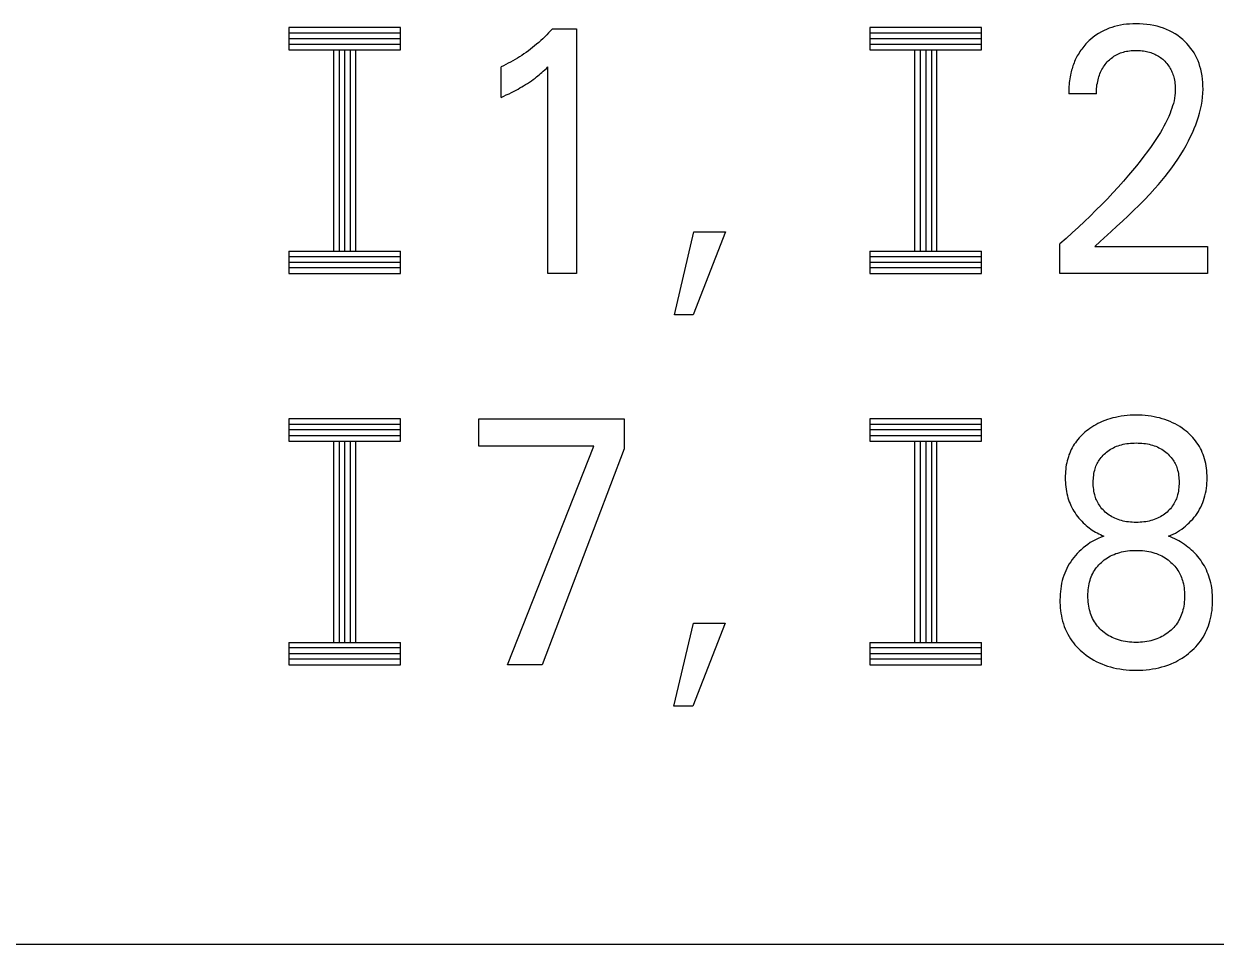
# Model space of a CAD drawing. Extents: x 0 to 420, y 0 to 297.
# Drawn here: x 161.19 to 171.86, y 225.97 to 234.2 of the extents above; entities that cross this region are included whole.
import ezdxf

# ---------------------------------------------------------------- set-up
doc = ezdxf.new("R2010")
doc.units = 0
doc.header["$LTSCALE"] = 23.1
doc.layers.add('10000_FRONT', color=7, linetype='CONTINUOUS')

msp = doc.modelspace()

# ---------------------------------------------------------------- linework, layer by layer
at = {"layer": '10000_FRONT', "color": 7, "linetype": 'CONTINUOUS'}
for p, q in [((163.56, 234.168), (163.56, 233.968)), ((164.56, 234.168), (163.56, 234.168)), ((164.56, 233.968), (164.56, 234.168)), ((168.76, 234.168), (168.76, 233.968)), ((169.76, 234.168), (168.76, 234.168)), ((169.76, 233.968), (169.76, 234.168)), ((170.926, 234.17), (170.902, 234.162)), ((170.95, 234.177), (170.926, 234.17)), ((170.975, 234.183), (170.95, 234.177)), ((171.002, 234.189), (170.975, 234.183)), ((171.029, 234.194), (171.002, 234.189)), ((171.057, 234.197), (171.029, 234.194)), ((171.084, 234.199), (171.057, 234.197)), ((171.112, 234.201), (171.084, 234.199)), ((171.14, 234.201), (171.112, 234.201)), ((171.172, 234.201), (171.14, 234.201)), ((171.205, 234.199), (171.172, 234.201)), ((171.237, 234.196), (171.205, 234.199)), ((171.269, 234.191), (171.237, 234.196)), ((171.301, 234.186), (171.269, 234.191)), ((171.33, 234.179), (171.301, 234.186)), ((171.358, 234.171), (171.33, 234.179)), ((171.386, 234.162), (171.358, 234.171)), ((164.56, 234.118), (163.56, 234.118)), ((164.56, 234.068), (163.56, 234.068)), ((165.833, 234.068), (165.815, 234.052)), ((165.851, 234.085), (165.833, 234.068)), ((165.868, 234.102), (165.851, 234.085)), ((165.885, 234.12), (165.868, 234.102)), ((165.902, 234.138), (165.885, 234.12)), ((165.919, 234.156), (165.902, 234.138)), ((165.919, 234.156), (166.136, 234.156)), ((166.136, 234.156), (166.136, 231.968)), ((169.76, 234.118), (168.76, 234.118)), ((169.76, 234.068), (168.76, 234.068)), ((170.734, 234.062), (170.723, 234.052)), ((170.757, 234.081), (170.734, 234.062)), ((170.781, 234.099), (170.757, 234.081)), ((170.806, 234.116), (170.781, 234.099)), ((170.832, 234.13), (170.806, 234.116)), ((170.855, 234.142), (170.832, 234.13)), ((170.878, 234.152), (170.855, 234.142)), ((170.902, 234.162), (170.878, 234.152)), ((171.414, 234.151), (171.386, 234.162)), ((171.441, 234.139), (171.414, 234.151)), ((171.466, 234.126), (171.441, 234.139)), ((171.49, 234.111), (171.466, 234.126)), ((171.514, 234.096), (171.49, 234.111)), ((171.537, 234.079), (171.514, 234.096)), ((171.559, 234.061), (171.537, 234.079)), ((171.578, 234.043), (171.559, 234.061)), ((163.56, 234.018), (164.56, 234.018)), ((163.56, 233.968), (164.56, 233.968)), ((163.96, 233.968), (163.96, 232.168)), ((164.01, 233.968), (164.01, 232.168)), ((164.06, 233.968), (164.06, 232.168)), ((164.11, 233.968), (164.11, 232.168)), ((164.16, 232.168), (164.16, 233.968)), ((165.704, 233.96), (165.685, 233.946)), ((165.723, 233.974), (165.704, 233.96)), ((165.742, 233.989), (165.723, 233.974)), ((165.76, 234.004), (165.742, 233.989)), ((165.778, 234.019), (165.76, 234.004)), ((165.797, 234.035), (165.778, 234.019)), ((165.815, 234.052), (165.797, 234.035)), ((168.76, 234.018), (169.76, 234.018)), ((168.76, 233.968), (169.76, 233.968)), ((169.16, 233.968), (169.16, 232.168)), ((169.21, 233.968), (169.21, 232.168)), ((169.26, 233.968), (169.26, 232.168)), ((169.31, 233.968), (169.31, 232.168)), ((169.36, 232.168), (169.36, 233.968)), ((170.638, 233.953), (170.631, 233.94)), ((170.647, 233.965), (170.638, 233.953)), ((170.655, 233.976), (170.647, 233.965)), ((170.664, 233.988), (170.655, 233.976)), ((170.673, 233.999), (170.664, 233.988)), ((170.682, 234.01), (170.673, 233.999)), ((170.692, 234.021), (170.682, 234.01)), ((170.702, 234.032), (170.692, 234.021)), ((170.712, 234.042), (170.702, 234.032)), ((170.723, 234.052), (170.712, 234.042)), ((171.015, 233.945), (171.028, 233.949)), ((171.028, 233.949), (171.041, 233.953)), ((171.041, 233.953), (171.055, 233.956)), ((171.055, 233.956), (171.069, 233.958)), ((171.069, 233.958), (171.083, 233.961)), ((171.083, 233.961), (171.097, 233.962)), ((171.097, 233.962), (171.111, 233.963)), ((171.111, 233.963), (171.125, 233.964)), ((171.125, 233.964), (171.14, 233.964)), ((171.14, 233.964), (171.154, 233.964)), ((171.154, 233.964), (171.167, 233.963)), ((171.167, 233.963), (171.181, 233.963)), ((171.181, 233.963), (171.195, 233.961)), ((171.195, 233.961), (171.209, 233.959)), ((171.209, 233.959), (171.223, 233.957)), ((171.223, 233.957), (171.236, 233.954)), ((171.236, 233.954), (171.248, 233.951)), ((171.248, 233.951), (171.261, 233.948)), ((171.597, 234.025), (171.578, 234.043)), ((171.614, 234.005), (171.597, 234.025)), ((171.63, 233.985), (171.614, 234.005)), ((171.646, 233.964), (171.63, 233.985)), ((171.66, 233.942), (171.646, 233.964)), ((165.524, 233.848), (165.503, 233.838)), ((165.545, 233.859), (165.524, 233.848)), ((165.565, 233.87), (165.545, 233.859)), ((165.586, 233.882), (165.565, 233.87)), ((165.606, 233.894), (165.586, 233.882)), ((165.626, 233.906), (165.606, 233.894)), ((165.646, 233.919), (165.626, 233.906)), ((165.665, 233.933), (165.646, 233.919)), ((165.685, 233.946), (165.665, 233.933)), ((170.587, 233.852), (170.582, 233.839)), ((170.592, 233.865), (170.587, 233.852)), ((170.597, 233.878), (170.592, 233.865)), ((170.603, 233.891), (170.597, 233.878)), ((170.609, 233.903), (170.603, 233.891)), ((170.616, 233.915), (170.609, 233.903)), ((170.623, 233.928), (170.616, 233.915)), ((170.631, 233.94), (170.623, 233.928)), ((170.866, 233.839), (170.875, 233.85)), ((170.875, 233.85), (170.884, 233.86)), ((170.884, 233.86), (170.893, 233.869)), ((170.893, 233.869), (170.903, 233.878)), ((170.903, 233.878), (170.913, 233.887)), ((170.913, 233.887), (170.923, 233.895)), ((170.923, 233.895), (170.933, 233.903)), ((170.933, 233.903), (170.944, 233.911)), ((170.944, 233.911), (170.956, 233.918)), ((170.956, 233.918), (170.967, 233.924)), ((170.967, 233.924), (170.979, 233.93)), ((170.979, 233.93), (170.991, 233.936)), ((170.991, 233.936), (171.003, 233.941)), ((171.003, 233.941), (171.015, 233.945)), ((171.261, 233.948), (171.273, 233.944)), ((171.273, 233.944), (171.285, 233.94)), ((171.285, 233.94), (171.296, 233.935)), ((171.296, 233.935), (171.308, 233.93)), ((171.308, 233.93), (171.319, 233.925)), ((171.319, 233.925), (171.33, 233.919)), ((171.33, 233.919), (171.341, 233.913)), ((171.341, 233.913), (171.351, 233.906)), ((171.351, 233.906), (171.361, 233.899)), ((171.361, 233.899), (171.371, 233.891)), ((171.371, 233.891), (171.38, 233.884)), ((171.38, 233.884), (171.389, 233.875)), ((171.389, 233.875), (171.399, 233.866)), ((171.399, 233.866), (171.408, 233.856)), ((171.408, 233.856), (171.417, 233.846)), ((171.417, 233.846), (171.425, 233.836)), ((171.673, 233.919), (171.66, 233.942)), ((171.685, 233.895), (171.673, 233.919)), ((171.696, 233.871), (171.685, 233.895)), ((171.705, 233.846), (171.696, 233.871)), ((171.713, 233.82), (171.705, 233.846)), ((165.482, 233.827), (165.46, 233.818)), ((165.46, 233.543), (165.46, 233.818)), ((165.503, 233.838), (165.482, 233.827)), ((165.788, 233.735), (165.8, 233.745)), ((165.8, 233.745), (165.813, 233.756)), ((165.813, 233.756), (165.825, 233.767)), ((165.825, 233.767), (165.838, 233.778)), ((165.838, 233.778), (165.852, 233.791)), ((165.852, 233.791), (165.866, 233.803)), ((165.866, 233.803), (165.879, 233.816)), ((165.879, 231.968), (165.879, 233.816)), ((170.555, 233.743), (170.551, 233.726)), ((170.558, 233.759), (170.555, 233.743)), ((170.561, 233.773), (170.558, 233.759)), ((170.565, 233.786), (170.561, 233.773)), ((170.569, 233.8), (170.565, 233.786)), ((170.573, 233.813), (170.569, 233.8)), ((170.577, 233.826), (170.573, 233.813)), ((170.582, 233.839), (170.577, 233.826)), ((170.809, 233.728), (170.813, 233.742)), ((170.813, 233.742), (170.818, 233.755)), ((170.818, 233.755), (170.824, 233.769)), ((170.824, 233.769), (170.83, 233.782)), ((170.83, 233.782), (170.836, 233.794)), ((170.836, 233.794), (170.843, 233.805)), ((170.843, 233.805), (170.851, 233.817)), ((170.851, 233.817), (170.858, 233.828)), ((170.858, 233.828), (170.866, 233.839)), ((171.425, 233.836), (171.433, 233.825)), ((171.433, 233.825), (171.44, 233.814)), ((171.44, 233.814), (171.447, 233.803)), ((171.447, 233.803), (171.452, 233.792)), ((171.452, 233.792), (171.458, 233.782)), ((171.458, 233.782), (171.462, 233.771)), ((171.462, 233.771), (171.467, 233.759)), ((171.467, 233.759), (171.471, 233.748)), ((171.471, 233.748), (171.475, 233.736)), ((171.475, 233.736), (171.478, 233.725)), ((171.72, 233.795), (171.713, 233.82)), ((171.727, 233.766), (171.72, 233.795)), ((171.732, 233.736), (171.727, 233.766)), ((171.736, 233.707), (171.732, 233.736)), ((165.629, 233.628), (165.646, 233.637)), ((165.646, 233.637), (165.662, 233.647)), ((165.662, 233.647), (165.679, 233.658)), ((165.679, 233.658), (165.696, 233.669)), ((165.696, 233.669), (165.714, 233.68)), ((165.714, 233.68), (165.731, 233.692)), ((165.731, 233.692), (165.747, 233.704)), ((165.747, 233.704), (165.764, 233.716)), ((165.764, 233.716), (165.776, 233.726)), ((165.776, 233.726), (165.788, 233.735)), ((170.541, 233.642), (170.54, 233.625)), ((170.542, 233.659), (170.541, 233.642)), ((170.544, 233.676), (170.542, 233.659)), ((170.546, 233.692), (170.544, 233.676)), ((170.549, 233.709), (170.546, 233.692)), ((170.551, 233.726), (170.549, 233.709)), ((170.789, 233.622), (170.79, 233.639)), ((170.79, 233.639), (170.792, 233.655)), ((170.792, 233.655), (170.795, 233.671)), ((170.795, 233.671), (170.798, 233.686)), ((170.798, 233.686), (170.801, 233.701)), ((170.801, 233.701), (170.805, 233.714)), ((170.805, 233.714), (170.809, 233.728)), ((171.478, 233.725), (171.481, 233.713)), ((171.481, 233.713), (171.484, 233.698)), ((171.484, 233.698), (171.487, 233.683)), ((171.487, 233.683), (171.489, 233.667)), ((171.489, 233.667), (171.491, 233.652)), ((171.491, 233.652), (171.492, 233.636)), ((171.492, 233.636), (171.492, 233.621)), ((171.739, 233.677), (171.736, 233.707)), ((171.74, 233.648), (171.739, 233.677)), ((171.741, 233.618), (171.74, 233.648)), ((165.46, 233.543), (165.484, 233.554)), ((165.484, 233.554), (165.507, 233.565)), ((165.507, 233.565), (165.531, 233.576)), ((165.531, 233.576), (165.554, 233.588)), ((165.554, 233.588), (165.578, 233.6)), ((165.578, 233.6), (165.595, 233.609)), ((165.595, 233.609), (165.612, 233.618)), ((165.612, 233.618), (165.629, 233.628)), ((170.54, 233.625), (170.539, 233.608)), ((170.539, 233.608), (170.539, 233.591)), ((170.539, 233.591), (170.539, 233.574)), ((170.787, 233.574), (170.539, 233.574)), ((170.787, 233.59), (170.788, 233.606)), ((170.787, 233.574), (170.787, 233.59)), ((170.788, 233.606), (170.789, 233.622)), ((171.485, 233.536), (171.481, 233.513)), ((171.489, 233.559), (171.485, 233.536)), ((171.491, 233.582), (171.489, 233.559)), ((171.492, 233.606), (171.491, 233.582)), ((171.492, 233.621), (171.492, 233.606)), ((171.732, 233.51), (171.736, 233.546)), ((171.736, 233.546), (171.739, 233.582)), ((171.739, 233.582), (171.741, 233.618)), ((171.454, 233.423), (171.446, 233.401)), ((171.462, 233.446), (171.454, 233.423)), ((171.469, 233.468), (171.462, 233.446)), ((171.476, 233.49), (171.469, 233.468)), ((171.481, 233.513), (171.476, 233.49)), ((171.709, 233.403), (171.718, 233.439)), ((171.718, 233.439), (171.726, 233.474)), ((171.726, 233.474), (171.732, 233.51)), ((171.406, 233.314), (171.391, 233.285)), ((171.42, 233.343), (171.406, 233.314)), ((171.434, 233.372), (171.42, 233.343)), ((171.446, 233.401), (171.434, 233.372)), ((171.676, 233.299), (171.688, 233.333)), ((171.688, 233.333), (171.699, 233.368)), ((171.699, 233.368), (171.709, 233.403)), ((171.342, 233.203), (171.325, 233.176)), ((171.359, 233.23), (171.342, 233.203)), ((171.375, 233.257), (171.359, 233.23)), ((171.391, 233.285), (171.375, 233.257)), ((171.633, 233.198), (171.648, 233.231)), ((171.648, 233.231), (171.662, 233.265)), ((171.662, 233.265), (171.676, 233.299)), ((171.276, 233.104), (171.244, 233.06)), ((171.307, 233.149), (171.276, 233.104)), ((171.325, 233.176), (171.307, 233.149)), ((171.566, 233.072), (171.59, 233.113)), ((171.59, 233.113), (171.612, 233.155)), ((171.612, 233.155), (171.633, 233.198)), ((171.211, 233.017), (171.178, 232.974)), ((171.244, 233.06), (171.211, 233.017)), ((171.489, 232.952), (171.516, 232.991)), ((171.516, 232.991), (171.541, 233.031)), ((171.541, 233.031), (171.566, 233.072)), ((171.11, 232.889), (171.075, 232.848)), ((171.144, 232.931), (171.11, 232.889)), ((171.178, 232.974), (171.144, 232.931)), ((171.433, 232.875), (171.461, 232.913)), ((171.461, 232.913), (171.489, 232.952)), ((171.028, 232.794), (170.981, 232.741)), ((171.075, 232.848), (171.028, 232.794)), ((171.342, 232.764), (171.373, 232.8)), ((171.373, 232.8), (171.403, 232.837)), ((171.403, 232.837), (171.433, 232.875)), ((170.933, 232.689), (170.885, 232.637)), ((170.981, 232.741), (170.933, 232.689)), ((171.217, 232.628), (171.264, 232.678)), ((171.264, 232.678), (171.31, 232.728)), ((171.31, 232.728), (171.342, 232.764)), ((170.834, 232.585), (170.783, 232.533)), ((170.885, 232.637), (170.834, 232.585)), ((171.119, 232.531), (171.168, 232.579)), ((171.168, 232.579), (171.217, 232.628)), ((170.732, 232.482), (170.68, 232.432)), ((170.783, 232.533), (170.732, 232.482)), ((171.02, 232.437), (171.07, 232.484)), ((171.07, 232.484), (171.119, 232.531)), ((170.626, 232.381), (170.571, 232.331)), ((170.68, 232.432), (170.626, 232.381)), ((170.92, 232.345), (170.97, 232.391)), ((170.97, 232.391), (171.02, 232.437)), ((167.011, 231.597), (167.186, 232.34)), ((167.468, 232.34), (167.179, 231.597)), ((167.186, 232.34), (167.468, 232.34)), ((170.516, 232.281), (170.46, 232.232)), ((170.571, 232.331), (170.516, 232.281)), ((170.772, 232.209), (170.821, 232.254)), ((170.821, 232.254), (170.92, 232.345)), ((163.56, 232.168), (163.56, 231.968)), ((163.56, 232.168), (164.56, 232.168)), ((164.56, 231.968), (164.56, 232.168)), ((168.76, 232.168), (168.76, 231.968)), ((168.76, 232.168), (169.76, 232.168)), ((169.76, 231.968), (169.76, 232.168)), ((170.46, 231.968), (170.46, 232.232)), ((170.772, 232.209), (171.78, 232.209)), ((171.78, 232.209), (171.78, 231.968)), ((164.56, 232.118), (163.56, 232.118)), ((163.56, 232.068), (164.56, 232.068)), ((169.76, 232.118), (168.76, 232.118)), ((168.76, 232.068), (169.76, 232.068)), ((164.56, 232.018), (163.56, 232.018)), ((163.56, 231.968), (164.56, 231.968)), ((166.136, 231.968), (165.879, 231.968)), ((169.76, 232.018), (168.76, 232.018)), ((168.76, 231.968), (169.76, 231.968)), ((171.78, 231.968), (170.46, 231.968)), ((167.179, 231.597), (167.011, 231.597)), ((163.56, 230.668), (163.56, 230.468)), ((164.56, 230.668), (163.56, 230.668)), ((164.56, 230.468), (164.56, 230.668)), ((165.26, 230.422), (165.26, 230.668)), ((165.26, 230.668), (166.561, 230.668)), ((166.561, 230.668), (166.561, 230.399)), ((168.76, 230.668), (168.76, 230.468)), ((169.76, 230.668), (168.76, 230.668)), ((169.76, 230.468), (169.76, 230.668)), ((170.838, 230.643), (170.819, 230.634)), ((170.861, 230.652), (170.838, 230.643)), ((170.885, 230.661), (170.861, 230.652)), ((170.908, 230.669), (170.885, 230.661)), ((170.933, 230.676), (170.908, 230.669)), ((170.957, 230.681), (170.933, 230.676)), ((170.981, 230.687), (170.957, 230.681)), ((171.008, 230.691), (170.981, 230.687)), ((171.035, 230.695), (171.008, 230.691)), ((171.062, 230.698), (171.035, 230.695)), ((171.088, 230.7), (171.062, 230.698)), ((171.115, 230.701), (171.088, 230.7)), ((171.142, 230.701), (171.115, 230.701)), ((171.169, 230.701), (171.142, 230.701)), ((171.196, 230.7), (171.169, 230.701)), ((171.223, 230.698), (171.196, 230.7)), ((171.25, 230.695), (171.223, 230.698)), ((171.277, 230.691), (171.25, 230.695)), ((171.304, 230.687), (171.277, 230.691)), ((171.328, 230.681), (171.304, 230.687)), ((171.352, 230.676), (171.328, 230.681)), ((171.376, 230.669), (171.352, 230.676)), ((171.4, 230.661), (171.376, 230.669)), ((171.424, 230.652), (171.4, 230.661)), ((171.447, 230.643), (171.424, 230.652)), ((171.469, 230.633), (171.447, 230.643)), ((164.56, 230.618), (163.56, 230.618)), ((164.56, 230.568), (163.56, 230.568)), ((169.76, 230.618), (168.76, 230.618)), ((169.76, 230.568), (168.76, 230.568)), ((170.671, 230.536), (170.657, 230.523)), ((170.684, 230.548), (170.671, 230.536)), ((170.698, 230.559), (170.684, 230.548)), ((170.712, 230.57), (170.698, 230.559)), ((170.729, 230.582), (170.712, 230.57)), ((170.747, 230.594), (170.729, 230.582)), ((170.764, 230.605), (170.747, 230.594)), ((170.782, 230.615), (170.764, 230.605)), ((170.8, 230.625), (170.782, 230.615)), ((170.819, 230.634), (170.8, 230.625)), ((171.491, 230.622), (171.469, 230.633)), ((171.512, 230.61), (171.491, 230.622)), ((171.533, 230.598), (171.512, 230.61)), ((171.553, 230.584), (171.533, 230.598)), ((171.572, 230.57), (171.553, 230.584)), ((171.589, 230.558), (171.572, 230.57)), ((171.604, 230.545), (171.589, 230.558)), ((171.619, 230.531), (171.604, 230.545)), ((163.56, 230.518), (164.56, 230.518)), ((163.56, 230.468), (164.56, 230.468)), ((163.96, 230.468), (163.96, 228.668)), ((164.01, 230.468), (164.01, 228.668)), ((164.06, 230.468), (164.06, 228.668)), ((164.11, 230.468), (164.11, 228.668)), ((164.16, 228.668), (164.16, 230.468)), ((168.76, 230.518), (169.76, 230.518)), ((168.76, 230.468), (169.76, 230.468)), ((169.16, 230.468), (169.16, 228.668)), ((169.21, 230.468), (169.21, 228.668)), ((169.26, 230.468), (169.26, 228.668)), ((169.31, 230.468), (169.31, 228.668)), ((169.36, 228.668), (169.36, 230.468)), ((170.589, 230.44), (170.579, 230.425)), ((170.599, 230.454), (170.589, 230.44)), ((170.609, 230.469), (170.599, 230.454)), ((170.621, 230.483), (170.609, 230.469)), ((170.632, 230.497), (170.621, 230.483)), ((170.645, 230.51), (170.632, 230.497)), ((170.657, 230.523), (170.645, 230.51)), ((170.982, 230.427), (170.996, 230.432)), ((170.996, 230.432), (171.011, 230.436)), ((171.011, 230.436), (171.026, 230.44)), ((171.026, 230.44), (171.041, 230.443)), ((171.041, 230.443), (171.058, 230.446)), ((171.058, 230.446), (171.075, 230.448)), ((171.075, 230.448), (171.092, 230.45)), ((171.092, 230.45), (171.109, 230.451)), ((171.109, 230.451), (171.125, 230.451)), ((171.125, 230.451), (171.142, 230.452)), ((171.142, 230.452), (171.159, 230.451)), ((171.159, 230.451), (171.176, 230.451)), ((171.176, 230.451), (171.193, 230.45)), ((171.193, 230.45), (171.21, 230.448)), ((171.21, 230.448), (171.227, 230.446)), ((171.227, 230.446), (171.244, 230.443)), ((171.244, 230.443), (171.259, 230.44)), ((171.259, 230.44), (171.274, 230.436)), ((171.274, 230.436), (171.288, 230.432)), ((171.288, 230.432), (171.303, 230.427)), ((171.634, 230.517), (171.619, 230.531)), ((171.648, 230.502), (171.634, 230.517)), ((171.661, 230.487), (171.648, 230.502)), ((171.674, 230.471), (171.661, 230.487)), ((171.686, 230.454), (171.674, 230.471)), ((171.697, 230.438), (171.686, 230.454)), ((171.708, 230.421), (171.697, 230.438)), ((166.291, 230.422), (165.26, 230.422)), ((165.519, 228.468), (166.291, 230.422)), ((166.561, 230.399), (165.827, 228.468)), ((170.536, 230.328), (170.53, 230.311)), ((170.541, 230.345), (170.536, 230.328)), ((170.548, 230.361), (170.541, 230.345)), ((170.555, 230.378), (170.548, 230.361)), ((170.562, 230.394), (170.555, 230.378)), ((170.571, 230.409), (170.562, 230.394)), ((170.579, 230.425), (170.571, 230.409)), ((170.828, 230.322), (170.837, 230.332)), ((170.837, 230.332), (170.847, 230.342)), ((170.847, 230.342), (170.857, 230.352)), ((170.857, 230.352), (170.867, 230.362)), ((170.867, 230.362), (170.878, 230.371)), ((170.878, 230.371), (170.89, 230.379)), ((170.89, 230.379), (170.902, 230.388)), ((170.902, 230.388), (170.914, 230.396)), ((170.914, 230.396), (170.927, 230.403)), ((170.927, 230.403), (170.94, 230.409)), ((170.94, 230.409), (170.953, 230.416)), ((170.953, 230.416), (170.967, 230.422)), ((170.967, 230.422), (170.982, 230.427)), ((171.303, 230.427), (171.318, 230.422)), ((171.318, 230.422), (171.332, 230.416)), ((171.332, 230.416), (171.345, 230.409)), ((171.345, 230.409), (171.358, 230.403)), ((171.358, 230.403), (171.371, 230.396)), ((171.371, 230.396), (171.383, 230.388)), ((171.383, 230.388), (171.395, 230.379)), ((171.395, 230.379), (171.407, 230.371)), ((171.407, 230.371), (171.409, 230.369)), ((171.409, 230.369), (171.419, 230.36)), ((171.419, 230.36), (171.43, 230.351)), ((171.43, 230.351), (171.439, 230.341)), ((171.439, 230.341), (171.448, 230.331)), ((171.448, 230.331), (171.457, 230.321)), ((171.717, 230.403), (171.708, 230.421)), ((171.726, 230.386), (171.717, 230.403)), ((171.734, 230.367), (171.726, 230.386)), ((171.742, 230.349), (171.734, 230.367)), ((171.749, 230.33), (171.742, 230.349)), ((171.755, 230.311), (171.749, 230.33)), ((170.512, 230.217), (170.51, 230.198)), ((170.514, 230.236), (170.512, 230.217)), ((170.517, 230.255), (170.514, 230.236)), ((170.521, 230.274), (170.517, 230.255)), ((170.525, 230.292), (170.521, 230.274)), ((170.53, 230.311), (170.525, 230.292)), ((170.772, 230.208), (170.775, 230.22)), ((170.775, 230.22), (170.779, 230.232)), ((170.779, 230.232), (170.783, 230.244)), ((170.783, 230.244), (170.788, 230.255)), ((170.788, 230.255), (170.793, 230.267)), ((170.793, 230.267), (170.799, 230.278)), ((170.799, 230.278), (170.805, 230.288)), ((170.805, 230.288), (170.812, 230.299)), ((170.812, 230.299), (170.82, 230.31)), ((170.82, 230.31), (170.828, 230.322)), ((171.457, 230.321), (171.466, 230.31)), ((171.466, 230.31), (171.473, 230.299)), ((171.473, 230.299), (171.48, 230.288)), ((171.48, 230.288), (171.486, 230.278)), ((171.486, 230.278), (171.492, 230.267)), ((171.492, 230.267), (171.497, 230.255)), ((171.497, 230.255), (171.502, 230.244)), ((171.502, 230.244), (171.506, 230.232)), ((171.506, 230.232), (171.51, 230.22)), ((171.51, 230.22), (171.513, 230.208)), ((171.76, 230.29), (171.755, 230.311)), ((171.765, 230.269), (171.76, 230.29)), ((171.769, 230.248), (171.765, 230.269)), ((171.772, 230.226), (171.769, 230.248)), ((171.774, 230.205), (171.772, 230.226)), ((170.509, 230.178), (170.508, 230.159)), ((170.508, 230.159), (170.508, 230.14)), ((170.508, 230.14), (170.508, 230.12)), ((170.508, 230.12), (170.509, 230.099)), ((170.51, 230.198), (170.509, 230.178)), ((170.759, 230.115), (170.76, 230.131)), ((170.759, 230.099), (170.759, 230.115)), ((170.76, 230.131), (170.761, 230.147)), ((170.761, 230.147), (170.763, 230.162)), ((170.763, 230.162), (170.765, 230.178)), ((170.765, 230.178), (170.768, 230.193)), ((170.768, 230.193), (170.772, 230.208)), ((171.513, 230.208), (171.517, 230.193)), ((171.517, 230.193), (171.52, 230.178)), ((171.52, 230.178), (171.522, 230.162)), ((171.522, 230.162), (171.524, 230.147)), ((171.524, 230.147), (171.525, 230.131)), ((171.525, 230.131), (171.526, 230.115)), ((171.526, 230.115), (171.526, 230.099)), ((171.776, 230.183), (171.774, 230.205)), ((171.777, 230.162), (171.776, 230.183)), ((171.776, 230.093), (171.777, 230.117)), ((171.777, 230.14), (171.777, 230.162)), ((171.777, 230.117), (171.777, 230.14)), ((170.509, 230.099), (170.51, 230.079)), ((170.51, 230.079), (170.512, 230.059)), ((170.512, 230.059), (170.515, 230.039)), ((170.515, 230.039), (170.518, 230.019)), ((170.518, 230.019), (170.522, 230)), ((170.759, 230.083), (170.759, 230.099)), ((170.759, 230.068), (170.759, 230.083)), ((170.761, 230.052), (170.759, 230.068)), ((170.763, 230.036), (170.761, 230.052)), ((170.765, 230.02), (170.763, 230.036)), ((170.768, 230.005), (170.765, 230.02)), ((170.772, 229.989), (170.768, 230.005)), ((171.517, 230.005), (171.513, 229.989)), ((171.52, 230.02), (171.517, 230.005)), ((171.522, 230.036), (171.52, 230.02)), ((171.524, 230.052), (171.522, 230.036)), ((171.525, 230.068), (171.524, 230.052)), ((171.526, 230.083), (171.525, 230.068)), ((171.526, 230.099), (171.526, 230.083)), ((171.763, 230.002), (171.768, 230.024)), ((171.768, 230.024), (171.771, 230.047)), ((171.771, 230.047), (171.774, 230.07)), ((171.774, 230.07), (171.776, 230.093)), ((170.522, 230), (170.527, 229.98)), ((170.527, 229.98), (170.532, 229.962)), ((170.532, 229.962), (170.538, 229.944)), ((170.538, 229.944), (170.544, 229.926)), ((170.544, 229.926), (170.551, 229.909)), ((170.551, 229.909), (170.559, 229.892)), ((170.775, 229.977), (170.772, 229.989)), ((170.779, 229.965), (170.775, 229.977)), ((170.783, 229.953), (170.779, 229.965)), ((170.788, 229.942), (170.783, 229.953)), ((170.793, 229.93), (170.788, 229.942)), ((170.798, 229.919), (170.793, 229.93)), ((170.805, 229.908), (170.798, 229.919)), ((170.811, 229.898), (170.805, 229.908)), ((170.819, 229.886), (170.811, 229.898)), ((171.474, 229.898), (171.466, 229.886)), ((171.48, 229.908), (171.474, 229.898)), ((171.486, 229.919), (171.48, 229.908)), ((171.492, 229.93), (171.486, 229.919)), ((171.497, 229.942), (171.492, 229.93)), ((171.502, 229.953), (171.497, 229.942)), ((171.506, 229.965), (171.502, 229.953)), ((171.51, 229.977), (171.506, 229.965)), ((171.513, 229.989), (171.51, 229.977)), ((171.72, 229.878), (171.729, 229.898)), ((171.729, 229.898), (171.738, 229.918)), ((171.738, 229.918), (171.745, 229.938)), ((171.745, 229.938), (171.752, 229.959)), ((171.752, 229.959), (171.758, 229.979)), ((171.758, 229.979), (171.763, 230.002)), ((170.559, 229.892), (170.567, 229.875)), ((170.567, 229.875), (170.576, 229.858)), ((170.576, 229.858), (170.585, 229.842)), ((170.585, 229.842), (170.596, 229.826)), ((170.596, 229.826), (170.606, 229.81)), ((170.606, 229.81), (170.618, 229.795)), ((170.618, 229.795), (170.63, 229.78)), ((170.827, 229.875), (170.819, 229.886)), ((170.836, 229.864), (170.827, 229.875)), ((170.846, 229.854), (170.836, 229.864)), ((170.856, 229.844), (170.846, 229.854)), ((170.866, 229.834), (170.856, 229.844)), ((170.877, 229.825), (170.866, 229.834)), ((170.888, 229.816), (170.877, 229.825)), ((170.9, 229.807), (170.888, 229.816)), ((170.913, 229.799), (170.9, 229.807)), ((170.926, 229.792), (170.913, 229.799)), ((170.939, 229.785), (170.926, 229.792)), ((171.359, 229.792), (171.346, 229.785)), ((171.372, 229.799), (171.359, 229.792)), ((171.385, 229.807), (171.372, 229.799)), ((171.397, 229.816), (171.385, 229.807)), ((171.408, 229.825), (171.397, 229.816)), ((171.419, 229.834), (171.408, 229.825)), ((171.429, 229.844), (171.419, 229.834)), ((171.439, 229.854), (171.429, 229.844)), ((171.449, 229.864), (171.439, 229.854)), ((171.458, 229.875), (171.449, 229.864)), ((171.466, 229.886), (171.458, 229.875)), ((171.662, 229.787), (171.675, 229.804)), ((171.675, 229.804), (171.688, 229.822)), ((171.688, 229.822), (171.7, 229.84)), ((171.7, 229.84), (171.71, 229.859)), ((171.71, 229.859), (171.72, 229.878)), ((170.63, 229.78), (170.642, 229.766)), ((170.642, 229.766), (170.655, 229.752)), ((170.655, 229.752), (170.669, 229.738)), ((170.669, 229.738), (170.683, 229.725)), ((170.683, 229.725), (170.695, 229.714)), ((170.695, 229.714), (170.709, 229.703)), ((170.709, 229.703), (170.722, 229.692)), ((170.722, 229.692), (170.736, 229.682)), ((170.736, 229.682), (170.75, 229.673)), ((170.952, 229.778), (170.939, 229.785)), ((170.966, 229.772), (170.952, 229.778)), ((170.981, 229.766), (170.966, 229.772)), ((170.995, 229.762), (170.981, 229.766)), ((171.01, 229.757), (170.995, 229.762)), ((171.025, 229.753), (171.01, 229.757)), ((171.041, 229.75), (171.025, 229.753)), ((171.057, 229.747), (171.041, 229.75)), ((171.074, 229.745), (171.057, 229.747)), ((171.091, 229.743), (171.074, 229.745)), ((171.108, 229.742), (171.091, 229.743)), ((171.125, 229.741), (171.108, 229.742)), ((171.142, 229.741), (171.125, 229.741)), ((171.16, 229.741), (171.142, 229.741)), ((171.177, 229.742), (171.16, 229.741)), ((171.194, 229.743), (171.177, 229.742)), ((171.211, 229.745), (171.194, 229.743)), ((171.228, 229.747), (171.211, 229.745)), ((171.244, 229.75), (171.228, 229.747)), ((171.26, 229.753), (171.244, 229.75)), ((171.275, 229.757), (171.26, 229.753)), ((171.289, 229.762), (171.275, 229.757)), ((171.304, 229.766), (171.289, 229.762)), ((171.319, 229.772), (171.304, 229.766)), ((171.333, 229.778), (171.319, 229.772)), ((171.346, 229.785), (171.333, 229.778)), ((171.55, 229.681), (171.568, 229.695)), ((171.568, 229.695), (171.585, 229.709)), ((171.585, 229.709), (171.602, 229.724)), ((171.602, 229.724), (171.618, 229.738)), ((171.618, 229.738), (171.633, 229.754)), ((171.633, 229.754), (171.648, 229.77)), ((171.648, 229.77), (171.662, 229.787)), ((170.75, 229.673), (170.764, 229.664)), ((170.778, 229.586), (170.755, 229.573)), ((170.764, 229.664), (170.778, 229.655)), ((170.778, 229.655), (170.793, 229.647)), ((170.803, 229.598), (170.778, 229.586)), ((170.793, 229.647), (170.808, 229.639)), ((170.828, 229.609), (170.803, 229.598)), ((170.808, 229.639), (170.823, 229.632)), ((170.823, 229.632), (170.838, 229.625)), ((170.854, 229.619), (170.828, 229.609)), ((170.838, 229.625), (170.854, 229.619)), ((171.431, 229.618), (171.452, 229.626)), ((171.45, 229.611), (171.431, 229.618)), ((171.469, 229.603), (171.45, 229.611)), ((171.452, 229.626), (171.473, 229.636)), ((171.487, 229.595), (171.469, 229.603)), ((171.473, 229.636), (171.493, 229.646)), ((171.505, 229.586), (171.487, 229.595)), ((171.493, 229.646), (171.512, 229.657)), ((171.523, 229.576), (171.505, 229.586)), ((171.512, 229.657), (171.531, 229.669)), ((171.54, 229.566), (171.523, 229.576)), ((171.531, 229.669), (171.55, 229.681)), ((170.632, 229.48), (170.615, 229.463)), ((170.649, 229.496), (170.632, 229.48)), ((170.668, 229.513), (170.649, 229.496)), ((170.689, 229.53), (170.668, 229.513)), ((170.71, 229.545), (170.689, 229.53)), ((170.732, 229.56), (170.71, 229.545)), ((170.755, 229.573), (170.732, 229.56)), ((170.978, 229.467), (170.995, 229.472)), ((170.995, 229.472), (171.011, 229.477)), ((171.011, 229.477), (171.028, 229.481)), ((171.028, 229.481), (171.047, 229.484)), ((171.047, 229.484), (171.066, 229.487)), ((171.066, 229.487), (171.085, 229.489)), ((171.085, 229.489), (171.104, 229.49)), ((171.104, 229.49), (171.123, 229.491)), ((171.123, 229.491), (171.142, 229.491)), ((171.142, 229.491), (171.162, 229.491)), ((171.162, 229.491), (171.181, 229.49)), ((171.181, 229.49), (171.2, 229.489)), ((171.2, 229.489), (171.219, 229.487)), ((171.219, 229.487), (171.238, 229.484)), ((171.238, 229.484), (171.257, 229.481)), ((171.257, 229.481), (171.274, 229.477)), ((171.274, 229.477), (171.291, 229.472)), ((171.291, 229.472), (171.308, 229.467)), ((171.557, 229.556), (171.54, 229.566)), ((171.574, 229.545), (171.557, 229.556)), ((171.59, 229.533), (171.574, 229.545)), ((171.606, 229.521), (171.59, 229.533)), ((171.622, 229.508), (171.606, 229.521)), ((171.638, 229.494), (171.622, 229.508)), ((171.653, 229.48), (171.638, 229.494)), ((171.667, 229.466), (171.653, 229.48)), ((170.544, 229.37), (170.532, 229.35)), ((170.557, 229.39), (170.544, 229.37)), ((170.57, 229.409), (170.557, 229.39)), ((170.584, 229.428), (170.57, 229.409)), ((170.599, 229.446), (170.584, 229.428)), ((170.615, 229.463), (170.599, 229.446)), ((170.799, 229.35), (170.809, 229.362)), ((170.809, 229.362), (170.82, 229.373)), ((170.82, 229.373), (170.832, 229.384)), ((170.832, 229.384), (170.844, 229.395)), ((170.844, 229.395), (170.857, 229.405)), ((170.857, 229.405), (170.871, 229.415)), ((170.871, 229.415), (170.885, 229.424)), ((170.885, 229.424), (170.899, 229.433)), ((170.899, 229.433), (170.914, 229.441)), ((170.914, 229.441), (170.929, 229.448)), ((170.929, 229.448), (170.945, 229.455)), ((170.945, 229.455), (170.961, 229.462)), ((170.961, 229.462), (170.978, 229.467)), ((171.308, 229.467), (171.325, 229.462)), ((171.325, 229.462), (171.341, 229.455)), ((171.341, 229.455), (171.357, 229.448)), ((171.357, 229.448), (171.372, 229.441)), ((171.372, 229.441), (171.387, 229.433)), ((171.387, 229.433), (171.401, 229.424)), ((171.401, 229.424), (171.415, 229.415)), ((171.415, 229.415), (171.429, 229.405)), ((171.429, 229.405), (171.442, 229.395)), ((171.442, 229.395), (171.454, 229.384)), ((171.454, 229.384), (171.466, 229.373)), ((171.466, 229.373), (171.477, 229.362)), ((171.477, 229.362), (171.488, 229.35)), ((171.681, 229.451), (171.667, 229.466)), ((171.694, 229.436), (171.681, 229.451)), ((171.707, 229.42), (171.694, 229.436)), ((171.72, 229.403), (171.707, 229.42)), ((171.731, 229.387), (171.72, 229.403)), ((171.742, 229.369), (171.731, 229.387)), ((171.753, 229.352), (171.742, 229.369)), ((170.495, 229.265), (170.487, 229.243)), ((170.503, 229.287), (170.495, 229.265)), ((170.512, 229.308), (170.503, 229.287)), ((170.522, 229.329), (170.512, 229.308)), ((170.532, 229.35), (170.522, 229.329)), ((170.741, 229.254), (170.747, 229.269)), ((170.747, 229.269), (170.754, 229.284)), ((170.754, 229.284), (170.762, 229.298)), ((170.762, 229.298), (170.77, 229.312)), ((170.77, 229.312), (170.779, 229.325)), ((170.779, 229.325), (170.789, 229.338)), ((170.789, 229.338), (170.799, 229.35)), ((171.488, 229.35), (171.498, 229.338)), ((171.498, 229.338), (171.507, 229.325)), ((171.507, 229.325), (171.516, 229.312)), ((171.516, 229.312), (171.523, 229.3)), ((171.523, 229.3), (171.53, 229.288)), ((171.53, 229.288), (171.537, 229.275)), ((171.537, 229.275), (171.542, 229.262)), ((171.542, 229.262), (171.548, 229.249)), ((171.762, 229.334), (171.753, 229.352)), ((171.771, 229.316), (171.762, 229.334)), ((171.779, 229.297), (171.771, 229.316)), ((171.787, 229.278), (171.779, 229.297)), ((171.794, 229.259), (171.787, 229.278)), ((171.8, 229.24), (171.794, 229.259)), ((170.471, 229.172), (170.467, 229.148)), ((170.475, 229.197), (170.471, 229.172)), ((170.481, 229.221), (170.475, 229.197)), ((170.487, 229.243), (170.481, 229.221)), ((170.714, 229.138), (170.716, 229.156)), ((170.716, 229.156), (170.718, 229.173)), ((170.718, 229.173), (170.722, 229.191)), ((170.722, 229.191), (170.726, 229.208)), ((170.726, 229.208), (170.73, 229.224)), ((170.73, 229.224), (170.735, 229.239)), ((170.735, 229.239), (170.741, 229.254)), ((171.548, 229.249), (171.552, 229.236)), ((171.552, 229.236), (171.557, 229.222)), ((171.557, 229.222), (171.56, 229.209)), ((171.56, 229.209), (171.565, 229.191)), ((171.565, 229.191), (171.568, 229.174)), ((171.568, 229.174), (171.571, 229.156)), ((171.571, 229.156), (171.573, 229.138)), ((171.805, 229.221), (171.8, 229.24)), ((171.81, 229.2), (171.805, 229.221)), ((171.815, 229.178), (171.81, 229.2)), ((171.818, 229.157), (171.815, 229.178)), ((171.821, 229.135), (171.818, 229.157)), ((170.461, 229.073), (170.46, 229.048)), ((170.46, 229.048), (170.46, 229.024)), ((170.462, 229.098), (170.461, 229.073)), ((170.464, 229.123), (170.462, 229.098)), ((170.467, 229.148), (170.464, 229.123)), ((170.711, 229.102), (170.712, 229.12)), ((170.711, 229.084), (170.711, 229.102)), ((170.711, 229.066), (170.711, 229.084)), ((170.712, 229.048), (170.711, 229.066)), ((170.712, 229.12), (170.714, 229.138)), ((170.713, 229.03), (170.712, 229.048)), ((171.573, 229.138), (171.574, 229.12)), ((171.574, 229.048), (171.573, 229.03)), ((171.574, 229.12), (171.575, 229.102)), ((171.575, 229.066), (171.574, 229.048)), ((171.575, 229.102), (171.575, 229.084)), ((171.575, 229.084), (171.575, 229.066)), ((171.823, 229.114), (171.821, 229.135)), ((171.825, 229.092), (171.823, 229.114)), ((171.826, 229.07), (171.825, 229.092)), ((171.826, 229.048), (171.826, 229.07)), ((171.826, 229.024), (171.826, 229.048)), ((170.46, 229.024), (170.461, 229)), ((170.461, 229), (170.463, 228.977)), ((170.463, 228.977), (170.466, 228.953)), ((170.466, 228.953), (170.469, 228.929)), ((170.715, 229.011), (170.713, 229.03)), ((170.718, 228.993), (170.715, 229.011)), ((170.721, 228.975), (170.718, 228.993)), ((170.726, 228.958), (170.721, 228.975)), ((170.73, 228.942), (170.726, 228.958)), ((170.735, 228.926), (170.73, 228.942)), ((171.556, 228.942), (171.551, 228.926)), ((171.561, 228.958), (171.556, 228.942)), ((171.565, 228.975), (171.561, 228.958)), ((171.568, 228.993), (171.565, 228.975)), ((171.571, 229.011), (171.568, 228.993)), ((171.573, 229.03), (171.571, 229.011)), ((171.817, 228.928), (171.821, 228.952)), ((171.821, 228.952), (171.823, 228.976)), ((171.823, 228.976), (171.825, 229)), ((171.825, 229), (171.826, 229.024)), ((167.007, 228.097), (167.182, 228.84)), ((167.464, 228.84), (167.175, 228.097)), ((167.182, 228.84), (167.464, 228.84)), ((170.469, 228.929), (170.473, 228.905)), ((170.473, 228.905), (170.478, 228.882)), ((170.478, 228.882), (170.484, 228.859)), ((170.484, 228.859), (170.491, 228.835)), ((170.491, 228.835), (170.499, 228.811)), ((170.74, 228.911), (170.735, 228.926)), ((170.746, 228.896), (170.74, 228.911)), ((170.753, 228.881), (170.746, 228.896)), ((170.761, 228.866), (170.753, 228.881)), ((170.769, 228.852), (170.761, 228.866)), ((170.778, 228.839), (170.769, 228.852)), ((170.787, 228.826), (170.778, 228.839)), ((171.508, 228.839), (171.499, 228.826)), ((171.517, 228.852), (171.508, 228.839)), ((171.525, 228.866), (171.517, 228.852)), ((171.533, 228.881), (171.525, 228.866)), ((171.539, 228.896), (171.533, 228.881)), ((171.546, 228.911), (171.539, 228.896)), ((171.551, 228.926), (171.546, 228.911)), ((171.789, 228.816), (171.796, 228.837)), ((171.796, 228.837), (171.802, 228.858)), ((171.802, 228.858), (171.808, 228.881)), ((171.808, 228.881), (171.813, 228.905)), ((171.813, 228.905), (171.817, 228.928)), ((170.499, 228.811), (170.508, 228.788)), ((170.508, 228.788), (170.519, 228.765)), ((170.519, 228.765), (170.53, 228.742)), ((170.53, 228.742), (170.542, 228.72)), ((170.797, 228.813), (170.787, 228.826)), ((170.807, 228.801), (170.797, 228.813)), ((170.818, 228.79), (170.807, 228.801)), ((170.829, 228.778), (170.818, 228.79)), ((170.841, 228.768), (170.829, 228.778)), ((170.844, 228.765), (170.841, 228.768)), ((170.857, 228.755), (170.844, 228.765)), ((170.87, 228.745), (170.857, 228.755)), ((170.884, 228.736), (170.87, 228.745)), ((170.898, 228.728), (170.884, 228.736)), ((170.912, 228.72), (170.898, 228.728)), ((171.388, 228.728), (171.373, 228.72)), ((171.403, 228.737), (171.388, 228.728)), ((171.417, 228.747), (171.403, 228.737)), ((171.43, 228.757), (171.417, 228.747)), ((171.444, 228.768), (171.43, 228.757)), ((171.456, 228.778), (171.444, 228.768)), ((171.467, 228.79), (171.456, 228.778)), ((171.478, 228.801), (171.467, 228.79)), ((171.489, 228.813), (171.478, 228.801)), ((171.499, 228.826), (171.489, 228.813)), ((171.742, 228.716), (171.753, 228.735)), ((171.753, 228.735), (171.763, 228.755)), ((171.763, 228.755), (171.772, 228.775)), ((171.772, 228.775), (171.781, 228.795)), ((171.781, 228.795), (171.789, 228.816)), ((163.56, 228.668), (163.56, 228.468)), ((163.56, 228.668), (164.56, 228.668)), ((164.56, 228.618), (163.56, 228.618)), ((164.56, 228.468), (164.56, 228.668)), ((168.76, 228.668), (168.76, 228.468)), ((168.76, 228.668), (169.76, 228.668)), ((169.76, 228.618), (168.76, 228.618)), ((169.76, 228.468), (169.76, 228.668)), ((170.542, 228.72), (170.555, 228.699)), ((170.555, 228.699), (170.568, 228.681)), ((170.568, 228.681), (170.581, 228.663)), ((170.581, 228.663), (170.595, 228.646)), ((170.595, 228.646), (170.61, 228.63)), ((170.61, 228.63), (170.625, 228.614)), ((170.927, 228.712), (170.912, 228.72)), ((170.943, 228.705), (170.927, 228.712)), ((170.959, 228.699), (170.943, 228.705)), ((170.976, 228.693), (170.959, 228.699)), ((170.993, 228.687), (170.976, 228.693)), ((171.01, 228.683), (170.993, 228.687)), ((171.027, 228.679), (171.01, 228.683)), ((171.046, 228.676), (171.027, 228.679)), ((171.065, 228.673), (171.046, 228.676)), ((171.084, 228.671), (171.065, 228.673)), ((171.104, 228.669), (171.084, 228.671)), ((171.123, 228.668), (171.104, 228.669)), ((171.142, 228.668), (171.123, 228.668)), ((171.162, 228.668), (171.142, 228.668)), ((171.181, 228.669), (171.162, 228.668)), ((171.2, 228.671), (171.181, 228.669)), ((171.22, 228.673), (171.2, 228.671)), ((171.239, 228.676), (171.22, 228.673)), ((171.258, 228.679), (171.239, 228.676)), ((171.275, 228.683), (171.258, 228.679)), ((171.292, 228.687), (171.275, 228.683)), ((171.309, 228.693), (171.292, 228.687)), ((171.326, 228.699), (171.309, 228.693)), ((171.342, 228.705), (171.326, 228.699)), ((171.358, 228.712), (171.342, 228.705)), ((171.373, 228.72), (171.358, 228.712)), ((171.66, 228.612), (171.675, 228.628)), ((171.675, 228.628), (171.69, 228.645)), ((171.69, 228.645), (171.704, 228.662)), ((171.704, 228.662), (171.718, 228.68)), ((171.718, 228.68), (171.73, 228.698)), ((171.73, 228.698), (171.742, 228.716)), ((163.56, 228.568), (164.56, 228.568)), ((164.56, 228.518), (163.56, 228.518)), ((168.76, 228.568), (169.76, 228.568)), ((169.76, 228.518), (168.76, 228.518)), ((170.625, 228.614), (170.641, 228.599)), ((170.641, 228.599), (170.658, 228.584)), ((170.658, 228.584), (170.674, 228.57)), ((170.674, 228.57), (170.696, 228.553)), ((170.696, 228.553), (170.717, 228.538)), ((170.717, 228.538), (170.74, 228.524)), ((170.74, 228.524), (170.763, 228.51)), ((170.763, 228.51), (170.786, 228.497)), ((171.516, 228.505), (171.536, 228.517)), ((171.536, 228.517), (171.555, 228.528)), ((171.555, 228.528), (171.574, 228.541)), ((171.574, 228.541), (171.592, 228.554)), ((171.592, 228.554), (171.61, 228.568)), ((171.61, 228.568), (171.627, 228.582)), ((171.627, 228.582), (171.644, 228.597)), ((171.644, 228.597), (171.66, 228.612)), ((163.56, 228.468), (164.56, 228.468)), ((165.827, 228.468), (165.519, 228.468)), ((168.76, 228.468), (169.76, 228.468)), ((170.786, 228.497), (170.81, 228.486)), ((170.81, 228.486), (170.835, 228.475)), ((170.835, 228.475), (170.861, 228.465)), ((170.861, 228.465), (170.887, 228.456)), ((170.887, 228.456), (170.913, 228.448)), ((170.913, 228.448), (170.94, 228.441)), ((170.94, 228.441), (170.966, 228.435)), ((170.966, 228.435), (170.995, 228.43)), ((170.995, 228.43), (171.025, 228.426)), ((171.025, 228.426), (171.054, 228.423)), ((171.054, 228.423), (171.083, 228.42)), ((171.083, 228.42), (171.113, 228.419)), ((171.113, 228.419), (171.142, 228.419)), ((171.142, 228.419), (171.172, 228.419)), ((171.172, 228.419), (171.202, 228.42)), ((171.202, 228.42), (171.231, 228.422)), ((171.231, 228.422), (171.261, 228.426)), ((171.261, 228.426), (171.29, 228.43)), ((171.29, 228.43), (171.319, 228.435)), ((171.319, 228.435), (171.346, 228.441)), ((171.346, 228.441), (171.372, 228.448)), ((171.372, 228.448), (171.399, 228.456)), ((171.399, 228.456), (171.425, 228.464)), ((171.425, 228.464), (171.45, 228.474)), ((171.45, 228.474), (171.463, 228.48)), ((171.463, 228.48), (171.475, 228.485)), ((171.475, 228.485), (171.496, 228.495)), ((171.496, 228.495), (171.516, 228.505)), ((167.175, 228.097), (167.007, 228.097)), ((134.06, 225.968), (203.56, 225.968))]:
    msp.add_line(p, q, dxfattribs=at)

doc.saveas('drawing.dxf')
